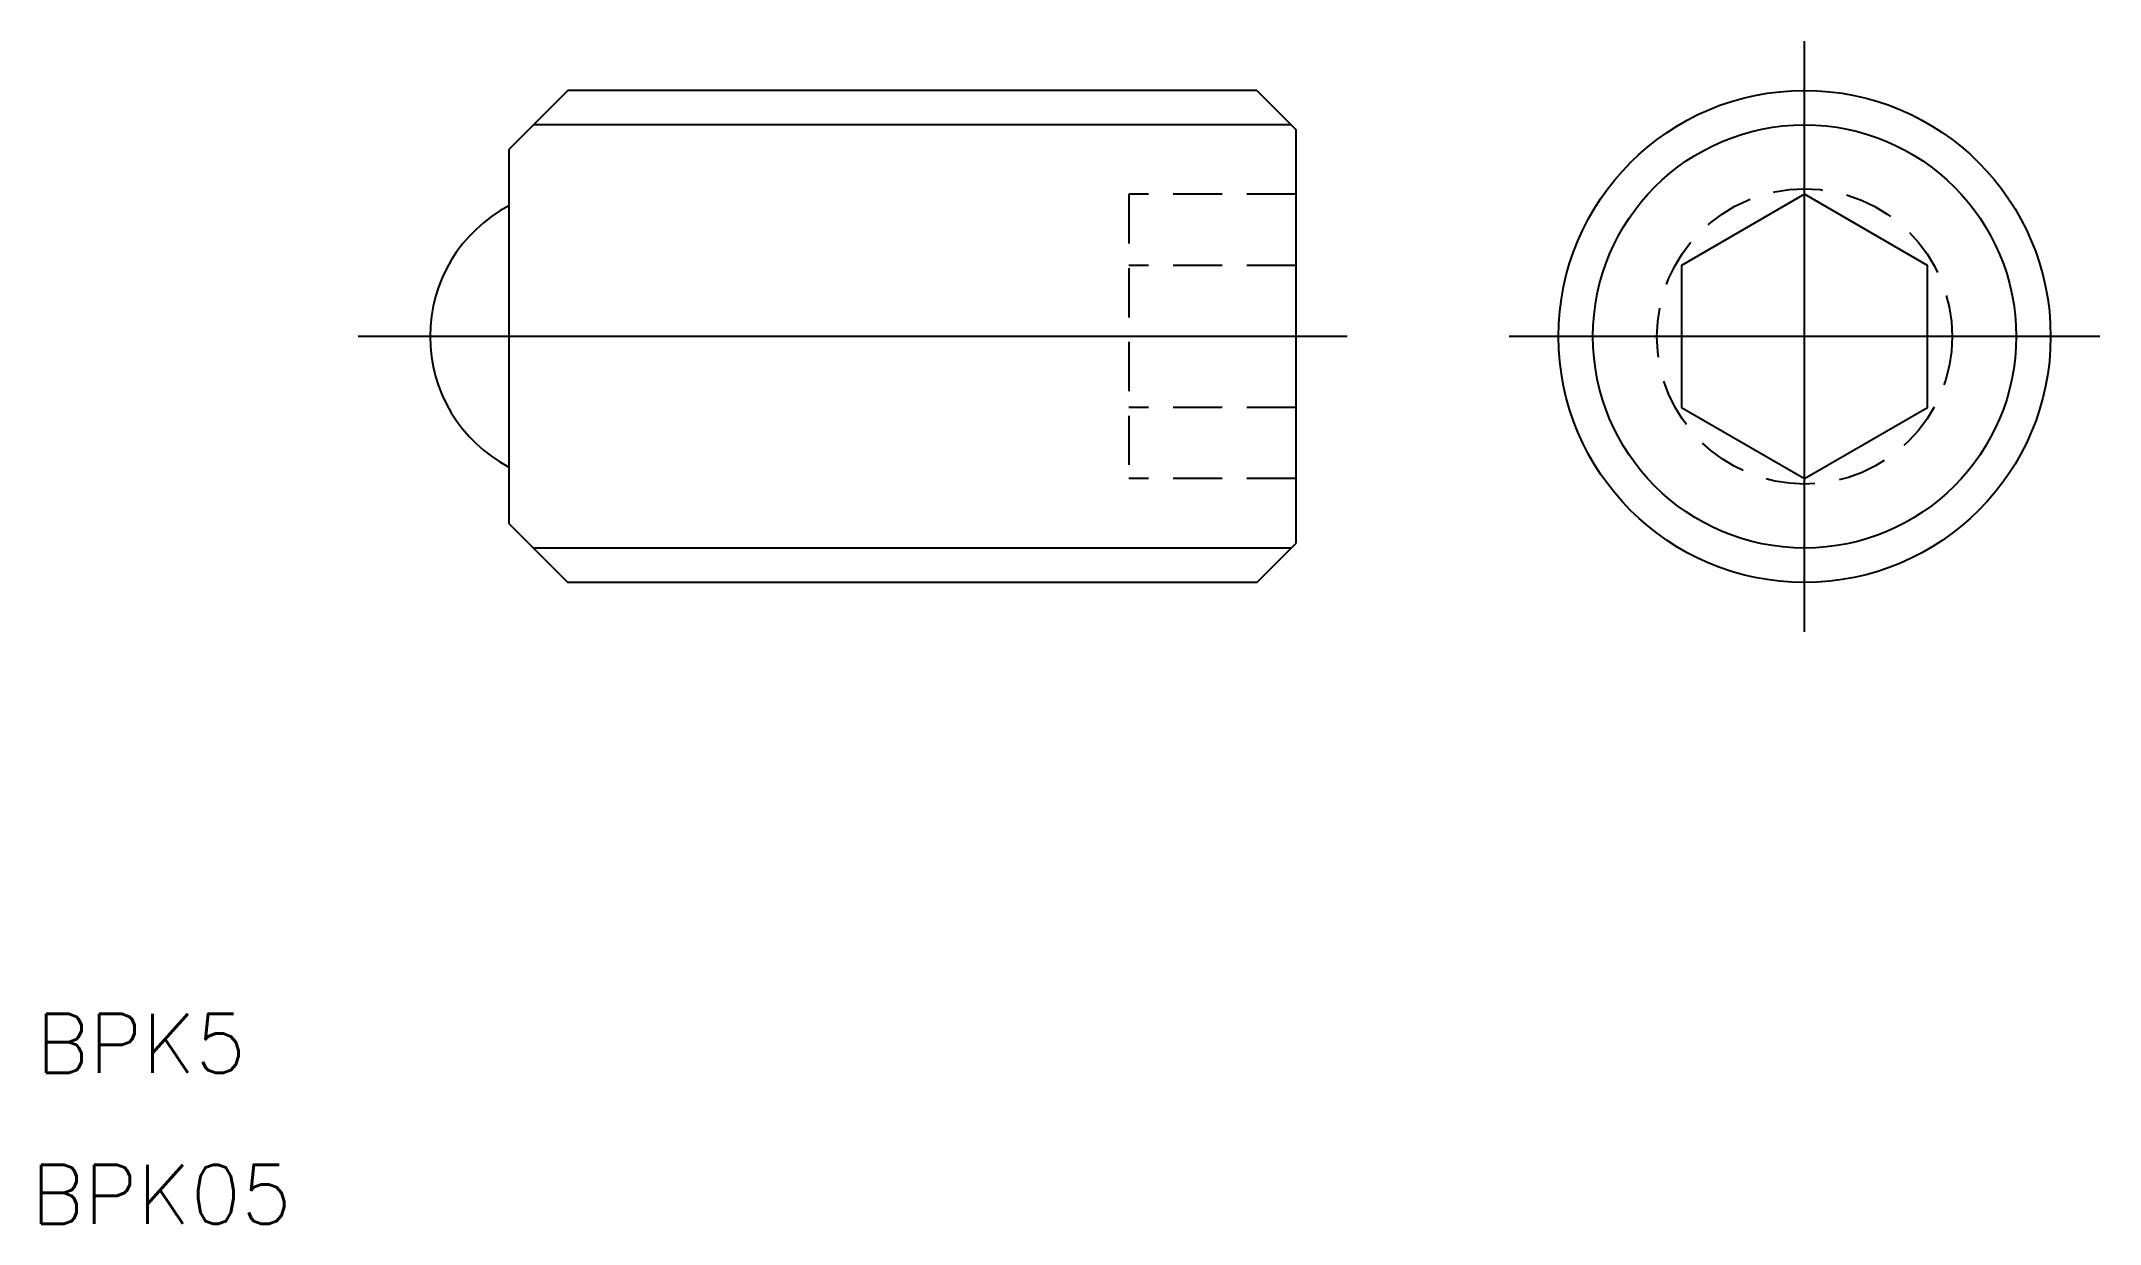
# Model space of a CAD drawing. Extents: x 77.4 to 98.3, y 110.7 to 122.7.
import ezdxf

# ---------------------------------------------------------------- set-up
doc = ezdxf.new("R2010")
doc.units = 0
doc.linetypes.add('CENTER', pattern=[17.5, 13, -1.5, 1.5, -1.5])
doc.linetypes.add('DASHED', pattern=[0.75, 0.5, -0.25])
doc.layers.get('0').update_dxf_attribs({"linetype": 'CONTINUOUS'})
doc.layers.add('CENTER', color=1, linetype='CENTER')
doc.styles.get("Standard").update_dxf_attribs({"font": 'txt.shx', "bigfont": '@extfont2.shx'})

msp = doc.modelspace()

# ---------------------------------------------------------------- linework, layer by layer
at = {"color": 7, "linetype": 'CONTINUOUS'}
for p, q in [((82.72, 122.174), (82.12, 121.574)), ((89.72, 122.174), (82.72, 122.174)), ((89.72, 122.174), (90.12, 121.774)), ((90.12, 117.574), (90.12, 121.774)), ((82.12, 117.774), (82.72, 117.174)), ((89.72, 117.174), (90.12, 117.574)), ((89.72, 117.174), (82.72, 117.174))]:
    msp.add_line(p, q, dxfattribs=at)
at = {"color": 3, "linetype": 'CONTINUOUS'}
for p, q in [((90.07, 121.824), (82.37, 121.824)), ((90.07, 117.524), (82.37, 117.524))]:
    msp.add_line(p, q, dxfattribs=at)
at = {"linetype": 'CONTINUOUS'}
for p, q in [((82.12, 121.574), (82.12, 118.348)), ((94.036, 120.252), (94.036, 119.097)), ((96.536, 119.097), (96.536, 120.252)), ((82.12, 118.348), (82.12, 117.774))]:
    msp.add_line(p, q, dxfattribs=at)
at = {"color": 3, "linetype": 'DASHED'}
for p, q in [((88.42, 121.118), (88.42, 118.231)), ((90.12, 121.118), (88.42, 121.118)), ((90.12, 120.396), (88.42, 120.396)), ((90.12, 118.953), (88.42, 118.953)), ((90.12, 118.231), (88.42, 118.231))]:
    msp.add_line(p, q, dxfattribs=at)
at = {"color": 7, "linetype": 'CONTINUOUS'}
msp.add_lwpolyline([(94.036, 118.953), (95.286, 118.231), (96.536, 118.953), (96.536, 120.396), (95.286, 121.118), (94.036, 120.396)], close=True, dxfattribs=at)
msp.add_circle((95.286, 119.674), 2.5, dxfattribs=at)
at = {"color": 3, "linetype": 'CONTINUOUS'}
msp.add_circle((95.286, 119.674), 2.15, dxfattribs=at)
at = {"color": 3, "linetype": 'DASHED'}
msp.add_circle((95.286, 119.674), 1.5, dxfattribs=at)
at = {"color": 7, "linetype": 'CONTINUOUS'}
msp.add_arc((82.82, 119.674), 1.5, 117.8181, 242.1819, dxfattribs=at)
at = {"layer": 'CENTER', "color": 1, "linetype": 'CENTER'}
for p, q in [((95.286, 116.674), (95.286, 122.674)), ((90.64, 119.674), (80.589, 119.674)), ((98.286, 119.674), (92.286, 119.674))]:
    msp.add_line(p, q, dxfattribs=at)

# ---------------------------------------------------------------- texts
for s, p in [('BPK5', (77.316, 112.19)), ('BPK05', (77.266, 110.657))]:
    msp.add_text(s, height=0.6).set_placement(p)

doc.saveas('drawing.dxf')
